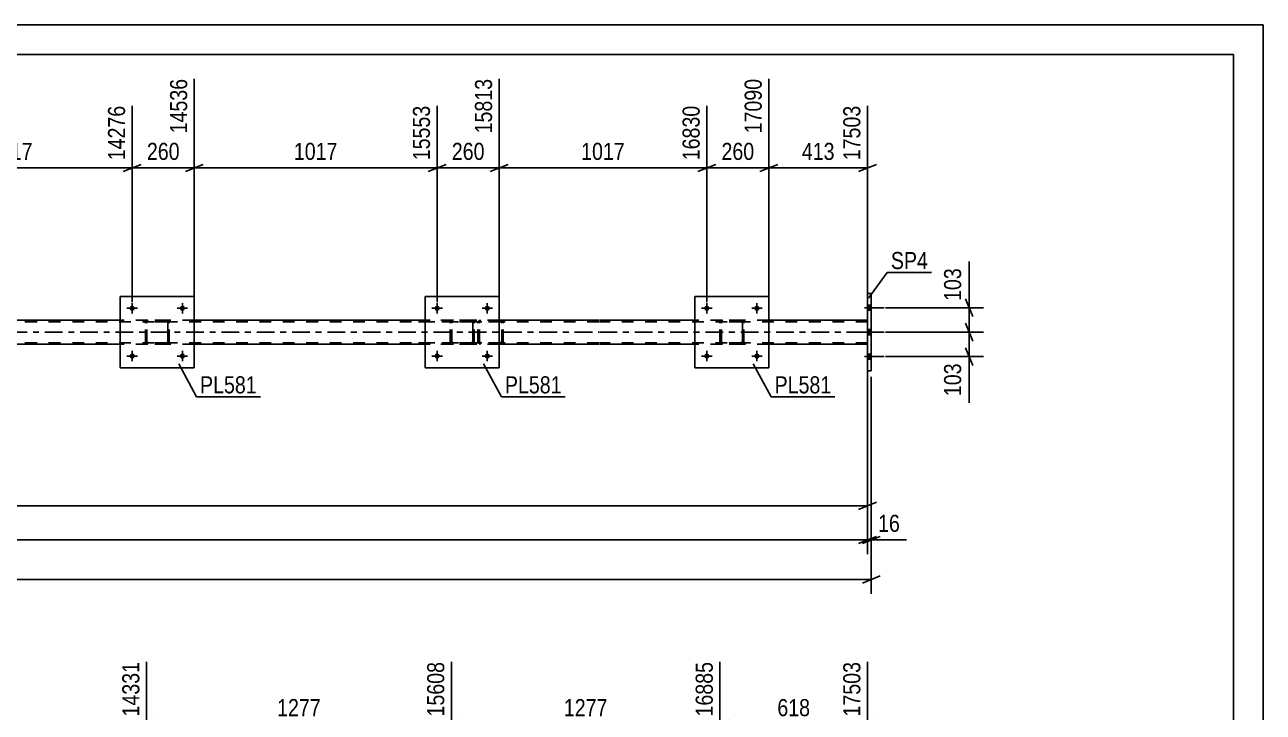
# Model space of a CAD drawing. Header units: millimetres. Extents: x 0 to 841, y 0 to 594.
# Drawn here: x 633.5 to 841, y 478.9 to 594 of the extents above; entities that cross this region are included whole.
import ezdxf

# ---------------------------------------------------------------- set-up
doc = ezdxf.new("R2010")
doc.units = ezdxf.units.MM
doc.linetypes.add('DXK_LINE_DOT2', pattern=[3.9198, 1.9599, -1.9599])
doc.linetypes.add('DXK_LINE_DOT3', pattern=[5.9187, 2.979, -0.9799, 0.9799, -0.9799])
doc.styles.add('Arial Narrow', font='ARIALN.TTF', dxfattribs={"height": 0.2})

# ---------------------------------------------------------------- blocks, each defined once
blk = doc.blocks.new('Unknown-247305034-1135 - 41552')
at = {"color": 5, "linetype": 'Continuous'}
for p, q in [((841, 594), (0, 594)), ((841, 0), (841, 594)), ((836, 589), (5, 589)), ((836, 5), (836, 589))]:
    blk.add_line(p, q, dxfattribs=at)
blk = doc.blocks.new('Bolt-247305034-1870 - 1675')
at = {"linetype": 'Continuous'}
for points in [[(775.34, 546.17), (775.34, 547.05), (774.7, 547.05), (774.7, 546.17)], [(775.34, 546.17), (775.34, 547.05), (774.7, 547.05), (774.7, 546.17)], [(775.34, 546.17), (775.34, 547.05), (774.7, 547.05), (774.7, 546.17)], [(775.34, 542.07), (775.34, 542.95), (774.7, 542.95), (774.7, 542.07)], [(775.34, 542.07), (775.34, 542.95), (774.7, 542.95), (774.7, 542.07)], [(775.34, 537.97), (775.34, 538.85), (774.7, 538.85), (774.7, 537.97)], [(775.34, 537.97), (775.34, 538.85), (774.7, 538.85), (774.7, 537.97)], [(775.34, 537.97), (775.34, 538.85), (774.7, 538.85), (774.7, 537.97)]]:
    blk.add_hatch(color=1, dxfattribs=at).paths.add_polyline_path(points)
at = {"color": 1, "linetype": 'Continuous'}
for p, q in [((774.18, 546.61), (777.5, 546.61)), ((774.18, 546.61), (777.5, 546.61)), ((774.18, 546.61), (777.5, 546.61)), ((774.7, 547.05), (775.34, 547.05)), ((774.7, 547.05), (775.34, 547.05)), ((774.7, 547.05), (775.34, 547.05)), ((774.7, 546.17), (775.34, 546.17)), ((774.7, 546.17), (775.34, 546.17)), ((774.7, 546.17), (775.34, 546.17)), ((774.18, 542.51), (777.5, 542.51)), ((774.18, 542.51), (777.5, 542.51)), ((774.7, 542.95), (775.34, 542.95)), ((774.7, 542.95), (775.34, 542.95)), ((774.7, 542.07), (775.34, 542.07)), ((774.7, 542.07), (775.34, 542.07)), ((774.18, 538.41), (777.5, 538.41)), ((774.18, 538.41), (777.5, 538.41)), ((774.18, 538.41), (777.5, 538.41)), ((774.7, 538.85), (775.34, 538.85)), ((774.7, 538.85), (775.34, 538.85)), ((774.7, 538.85), (775.34, 538.85)), ((774.7, 537.97), (775.34, 537.97)), ((774.7, 537.97), (775.34, 537.97)), ((774.7, 537.97), (775.34, 537.97))]:
    blk.add_line(p, q, dxfattribs=at)
blk = doc.blocks.new('Part-247305034-1684 - 1675')
at = {"color": 7, "linetype": 'DXK_LINE_DOT2'}
for p, q in [((627.02, 544.22), (627, 544.03)), ((627, 540.99), (627, 544.03)), ((627.08, 544.37), (627.02, 544.22)), ((627.17, 544.48), (627.08, 544.37)), ((627.13, 544.03), (627.14, 544.13)), ((627.13, 540.99), (627.13, 544.03)), ((627.14, 544.13), (627.17, 544.2)), ((627.27, 544.51), (627.17, 544.48)), ((627.17, 544.2), (627.22, 544.26)), ((627.22, 544.26), (627.27, 544.27)), ((639.43, 544.51), (627.27, 544.51)), ((639.43, 544.27), (627.27, 544.27)), ((628.55, 544.27), (628.55, 544.51)), ((629.55, 544.48), (629.36, 544.51)), ((629.36, 544.27), (629.46, 544.26)), ((629.46, 544.26), (629.54, 544.2)), ((629.54, 544.2), (629.59, 544.13)), ((629.59, 544.13), (629.61, 544.03)), ((629.61, 540.99), (629.61, 544.03)), ((629.83, 544.2), (629.82, 544.22)), ((629.86, 544.03), (629.83, 544.2)), ((629.86, 540.99), (629.86, 544.03)), ((627, 540.99), (627.02, 540.81)), ((627.02, 540.81), (627.08, 540.65)), ((627.08, 540.65), (627.17, 540.55)), ((627.14, 540.9), (627.13, 540.99)), ((627.17, 540.82), (627.14, 540.9)), ((627.22, 540.77), (627.17, 540.82)), ((627.17, 540.55), (627.27, 540.51)), ((627.27, 540.75), (627.22, 540.77)), ((639.43, 540.75), (627.27, 540.75)), ((639.43, 540.51), (627.27, 540.51)), ((628.55, 540.51), (628.55, 540.75)), ((629.46, 540.77), (629.36, 540.75)), ((629.36, 540.51), (629.55, 540.55)), ((629.54, 540.82), (629.46, 540.77)), ((629.59, 540.9), (629.54, 540.82)), ((629.61, 540.99), (629.59, 540.9)), ((629.82, 540.81), (629.86, 540.99))]:
    blk.add_line(p, q, dxfattribs=at)
for centre, start, end in [((629.37, 544.02), 23.8494, 68.8059), ((629.37, 541.01), 291.1941, 336.1506)]:
    blk.add_arc(centre, 0.492, start, end, dxfattribs=at)
blk = doc.blocks.new('Part-247305034-1711 - 1675')
at = {"color": 7, "linetype": 'DXK_LINE_DOT2'}
for p, q in [((713.17, 544.51), (698.18, 544.51)), ((713.17, 544.27), (698.18, 544.27)), ((709.46, 544.22), (709.42, 544.03)), ((709.42, 540.99), (709.42, 544.03)), ((709.68, 544.03), (709.7, 544.13)), ((709.68, 540.99), (709.68, 544.03)), ((709.7, 544.13), (709.75, 544.2)), ((709.93, 544.51), (709.74, 544.48)), ((709.75, 544.2), (709.84, 544.26)), ((709.84, 544.26), (709.93, 544.27)), ((713.36, 544.48), (713.17, 544.51)), ((713.17, 544.27), (713.27, 544.26)), ((713.27, 544.26), (713.35, 544.2)), ((713.35, 544.2), (713.4, 544.13)), ((713.4, 544.13), (713.42, 544.03)), ((713.42, 540.99), (713.42, 544.03)), ((713.64, 544.2), (713.64, 544.22)), ((713.68, 544.03), (713.64, 544.2)), ((713.68, 540.99), (713.68, 544.03)), ((713.17, 540.75), (698.18, 540.75)), ((713.17, 540.51), (698.18, 540.51)), ((709.42, 540.99), (709.46, 540.81)), ((709.7, 540.9), (709.68, 540.99)), ((709.75, 540.82), (709.7, 540.9)), ((709.74, 540.55), (709.93, 540.51)), ((709.84, 540.77), (709.75, 540.82)), ((709.93, 540.75), (709.84, 540.77)), ((713.27, 540.77), (713.17, 540.75)), ((713.17, 540.51), (713.36, 540.55)), ((713.35, 540.82), (713.27, 540.77)), ((713.4, 540.9), (713.35, 540.82)), ((713.42, 540.99), (713.4, 540.9)), ((713.64, 540.81), (713.68, 540.99))]:
    blk.add_line(p, q, dxfattribs=at)
for centre, start, end in [((709.91, 544.01), 110.7583, 155.68), ((713.19, 544.01), 24.32, 69.2417), ((709.91, 541.01), 204.32, 249.2417), ((713.19, 541.01), 290.7583, 335.68)]:
    blk.add_arc(centre, 0.496, start, end, dxfattribs=at)
blk = doc.blocks.new('Part-247305034-20041 - 1675')
at = {"color": 7, "linetype": 'DXK_LINE_DOT2'}
for p, q in [((749.98, 544.03), (750.02, 544.22)), ((750.02, 544.22), (749.98, 544.03)), ((749.98, 540.99), (749.98, 544.03)), ((749.98, 540.99), (749.98, 544.03)), ((750.22, 544.03), (750.24, 544.13)), ((750.22, 540.99), (750.22, 544.03)), ((750.22, 540.99), (750.22, 544.03)), ((750.24, 544.13), (750.29, 544.2)), ((750.28, 544.48), (750.46, 544.51)), ((750.46, 544.51), (750.28, 544.48)), ((750.29, 544.2), (750.37, 544.26)), ((750.37, 544.26), (750.46, 544.27)), ((753.5, 544.51), (750.46, 544.51)), ((753.5, 544.27), (750.46, 544.27)), ((753.5, 544.51), (753.68, 544.48)), ((753.68, 544.48), (753.5, 544.51)), ((753.5, 544.27), (753.59, 544.26)), ((753.59, 544.26), (753.67, 544.2)), ((753.67, 544.2), (753.72, 544.13)), ((753.72, 544.13), (753.74, 544.03)), ((753.74, 540.99), (753.74, 544.03)), ((753.74, 544.03), (753.74, 540.99)), ((753.94, 544.22), (753.98, 544.03)), ((753.98, 544.03), (753.94, 544.22)), ((753.98, 540.99), (753.98, 544.03)), ((753.98, 540.99), (753.98, 544.03)), ((750.02, 540.81), (749.98, 540.99)), ((749.98, 540.99), (750.02, 540.81)), ((750.24, 540.9), (750.22, 540.99)), ((750.29, 540.82), (750.24, 540.9)), ((750.46, 540.51), (750.28, 540.55)), ((750.28, 540.55), (750.46, 540.51)), ((750.37, 540.77), (750.29, 540.82)), ((750.46, 540.75), (750.37, 540.77)), ((753.5, 540.75), (750.46, 540.75)), ((753.5, 540.51), (750.46, 540.51)), ((753.59, 540.77), (753.5, 540.75)), ((753.68, 540.55), (753.5, 540.51)), ((753.5, 540.51), (753.68, 540.55)), ((753.67, 540.82), (753.59, 540.77)), ((753.72, 540.9), (753.67, 540.82)), ((753.74, 540.99), (753.72, 540.9)), ((753.98, 540.99), (753.94, 540.81)), ((753.94, 540.81), (753.98, 540.99))]:
    blk.add_line(p, q, dxfattribs=at)
at = {"color": 7, "linetype": 'DXK_LINE_DOT3'}
blk.add_line((751.98, 542.51), (751.98, 542.51), dxfattribs=at)
at = {"color": 7, "linetype": 'DXK_LINE_DOT2'}
for centre, start, end in [((750.46, 544.03), 112.5, 157.5), ((750.46, 544.03), 112.5, 157.5), ((753.5, 544.03), 22.5, 67.5), ((753.5, 544.03), 22.5, 67.5), ((750.46, 540.99), 202.5, 247.5), ((750.46, 540.99), 202.5, 247.5), ((753.5, 540.99), 292.5, 337.5), ((753.5, 540.99), 292.5, 337.5)]:
    blk.add_arc(centre, 0.48, start, end, dxfattribs=at)
blk = doc.blocks.new('Part-247305034-1765 - 1675')
at = {"color": 2, "linetype": 'Continuous'}
for p, q in [((775.34, 549.01), (774.7, 549.01)), ((774.7, 549.01), (774.7, 536.01)), ((775.34, 549.01), (775.34, 536.01)), ((775.34, 536.01), (774.7, 536.01))]:
    blk.add_line(p, q, dxfattribs=at)
blk = doc.blocks.new('Part-247305034-1829 - 1675')
at = {"color": 7, "linetype": 'DXK_LINE_DOT2'}
for p, q in [((729.68, 544.27), (80.5, 544.27)), ((661.92, 544.51), (649.52, 544.51)), ((713, 544.51), (700.6, 544.51)), ((774.7, 544.27), (729.78, 544.27)), ((758.18, 544.51), (745.78, 544.51)), ((774.7, 540.51), (774.7, 544.51)), ((729.68, 540.75), (80.5, 540.75)), ((661.92, 540.51), (649.52, 540.51)), ((713, 540.51), (700.6, 540.51)), ((774.7, 540.75), (729.78, 540.75)), ((758.18, 540.51), (745.78, 540.51))]:
    blk.add_line(p, q, dxfattribs=at)
at = {"color": 2, "linetype": 'Continuous'}
for p, q in [((649.52, 544.51), (610.84, 544.51)), ((700.6, 544.51), (661.92, 544.51)), ((729.68, 544.51), (713, 544.51)), ((745.78, 544.51), (729.78, 544.51)), ((774.7, 544.51), (758.18, 544.51)), ((649.52, 540.51), (610.84, 540.51)), ((700.6, 540.51), (661.92, 540.51)), ((729.68, 540.51), (713, 540.51)), ((745.78, 540.51), (729.78, 540.51)), ((774.7, 540.51), (758.18, 540.51))]:
    blk.add_line(p, q, dxfattribs=at)
at = {"color": 7, "linetype": 'DXK_LINE_DOT3'}
for p, q in [((80.5, 542.51), (729.68, 542.51)), ((729.78, 542.51), (774.7, 542.51))]:
    blk.add_line(p, q, dxfattribs=at)
blk = doc.blocks.new('Part-247305034-20033 - 1675')
at = {"color": 7, "linetype": 'DXK_LINE_DOT2'}
for p, q in [((653.72, 544.03), (653.75, 544.22)), ((653.75, 544.22), (653.72, 544.03)), ((653.72, 540.99), (653.72, 544.03)), ((653.72, 540.99), (653.72, 544.03)), ((653.96, 544.03), (653.98, 544.13)), ((653.96, 540.99), (653.96, 544.03)), ((653.96, 540.99), (653.96, 544.03)), ((653.98, 544.13), (654.03, 544.2)), ((654.01, 544.48), (654.2, 544.51)), ((654.2, 544.51), (654.01, 544.48)), ((654.03, 544.2), (654.11, 544.26)), ((654.11, 544.26), (654.2, 544.27)), ((657.24, 544.51), (654.2, 544.51)), ((657.24, 544.27), (654.2, 544.27)), ((657.24, 544.51), (657.42, 544.48)), ((657.42, 544.48), (657.24, 544.51)), ((657.24, 544.27), (657.33, 544.26)), ((657.33, 544.26), (657.41, 544.2)), ((657.41, 544.2), (657.46, 544.13)), ((657.46, 544.13), (657.48, 544.03)), ((657.48, 540.99), (657.48, 544.03)), ((657.48, 544.03), (657.48, 540.99)), ((657.68, 544.22), (657.72, 544.03)), ((657.72, 544.03), (657.68, 544.22)), ((657.72, 540.99), (657.72, 544.03)), ((657.72, 540.99), (657.72, 544.03)), ((653.75, 540.81), (653.72, 540.99)), ((653.72, 540.99), (653.75, 540.81)), ((653.98, 540.9), (653.96, 540.99)), ((654.03, 540.82), (653.98, 540.9)), ((654.2, 540.51), (654.01, 540.55)), ((654.01, 540.55), (654.2, 540.51)), ((654.11, 540.77), (654.03, 540.82)), ((654.2, 540.75), (654.11, 540.77)), ((657.24, 540.75), (654.2, 540.75)), ((657.24, 540.51), (654.2, 540.51)), ((657.33, 540.77), (657.24, 540.75)), ((657.42, 540.55), (657.24, 540.51)), ((657.24, 540.51), (657.42, 540.55)), ((657.41, 540.82), (657.33, 540.77)), ((657.46, 540.9), (657.41, 540.82)), ((657.48, 540.99), (657.46, 540.9)), ((657.72, 540.99), (657.68, 540.81)), ((657.68, 540.81), (657.72, 540.99))]:
    blk.add_line(p, q, dxfattribs=at)
at = {"color": 7, "linetype": 'DXK_LINE_DOT3'}
blk.add_line((655.72, 542.51), (655.72, 542.51), dxfattribs=at)
at = {"color": 7, "linetype": 'DXK_LINE_DOT2'}
for centre, start, end in [((654.2, 544.03), 112.5, 157.5), ((654.2, 544.03), 112.5, 157.5), ((657.24, 544.03), 22.5, 67.5), ((657.24, 544.03), 22.5, 67.5), ((654.2, 540.99), 202.5, 247.5), ((654.2, 540.99), 202.5, 247.5), ((657.24, 540.99), 292.5, 337.5), ((657.24, 540.99), 292.5, 337.5)]:
    blk.add_arc(centre, 0.48, start, end, dxfattribs=at)
blk = doc.blocks.new('Part-247305034-20034 - 1675')
at = {"color": 2, "linetype": 'Continuous'}
for p, q in [((649.52, 548.51), (649.52, 536.51)), ((649.52, 548.51), (661.92, 548.51)), ((661.92, 548.51), (661.92, 536.51)), ((649.52, 536.51), (661.92, 536.51))]:
    blk.add_line(p, q, dxfattribs=at)
blk = doc.blocks.new('Part-247305034-20035 - 1675')
at = {"color": 7, "linetype": 'DXK_LINE_DOT2'}
for p, q in [((704.8, 544.03), (704.84, 544.22)), ((704.84, 544.22), (704.8, 544.03)), ((704.8, 540.99), (704.8, 544.03)), ((704.8, 540.99), (704.8, 544.03)), ((705.04, 544.03), (705.06, 544.13)), ((705.04, 540.99), (705.04, 544.03)), ((705.04, 540.99), (705.04, 544.03)), ((705.06, 544.13), (705.11, 544.2)), ((705.1, 544.48), (705.28, 544.51)), ((705.28, 544.51), (705.1, 544.48)), ((705.11, 544.2), (705.19, 544.26)), ((705.19, 544.26), (705.28, 544.27)), ((708.32, 544.51), (705.28, 544.51)), ((708.32, 544.27), (705.28, 544.27)), ((708.32, 544.51), (708.5, 544.48)), ((708.5, 544.48), (708.32, 544.51)), ((708.32, 544.27), (708.41, 544.26)), ((708.41, 544.26), (708.49, 544.2)), ((708.49, 544.2), (708.54, 544.13)), ((708.54, 544.13), (708.56, 544.03)), ((708.56, 540.99), (708.56, 544.03)), ((708.56, 544.03), (708.56, 540.99)), ((708.76, 544.22), (708.8, 544.03)), ((708.8, 544.03), (708.76, 544.22)), ((708.8, 540.99), (708.8, 544.03)), ((708.8, 540.99), (708.8, 544.03)), ((704.84, 540.81), (704.8, 540.99)), ((704.8, 540.99), (704.84, 540.81)), ((705.06, 540.9), (705.04, 540.99)), ((705.11, 540.82), (705.06, 540.9)), ((705.28, 540.51), (705.1, 540.55)), ((705.1, 540.55), (705.28, 540.51)), ((705.19, 540.77), (705.11, 540.82)), ((705.28, 540.75), (705.19, 540.77)), ((708.32, 540.75), (705.28, 540.75)), ((708.32, 540.51), (705.28, 540.51)), ((708.41, 540.77), (708.32, 540.75)), ((708.5, 540.55), (708.32, 540.51)), ((708.32, 540.51), (708.5, 540.55)), ((708.49, 540.82), (708.41, 540.77)), ((708.54, 540.9), (708.49, 540.82)), ((708.56, 540.99), (708.54, 540.9)), ((708.8, 540.99), (708.76, 540.81)), ((708.76, 540.81), (708.8, 540.99))]:
    blk.add_line(p, q, dxfattribs=at)
at = {"color": 7, "linetype": 'DXK_LINE_DOT3'}
blk.add_line((706.8, 542.51), (706.8, 542.51), dxfattribs=at)
at = {"color": 7, "linetype": 'DXK_LINE_DOT2'}
for centre, start, end in [((705.28, 544.03), 112.5, 157.5), ((705.28, 544.03), 112.5, 157.5), ((708.32, 544.03), 22.5, 67.5), ((708.32, 544.03), 22.5, 67.5), ((705.28, 540.99), 202.5, 247.5), ((705.28, 540.99), 202.5, 247.5), ((708.32, 540.99), 292.5, 337.5), ((708.32, 540.99), 292.5, 337.5)]:
    blk.add_arc(centre, 0.48, start, end, dxfattribs=at)
blk = doc.blocks.new('Part-247305034-20036 - 1675')
at = {"color": 2, "linetype": 'Continuous'}
for p, q in [((700.6, 548.51), (700.6, 536.51)), ((700.6, 548.51), (713, 548.51)), ((713, 548.51), (713, 536.51)), ((700.6, 536.51), (713, 536.51))]:
    blk.add_line(p, q, dxfattribs=at)
blk = doc.blocks.new('Part-247305034-20042 - 1675')
at = {"color": 2, "linetype": 'Continuous'}
for p, q in [((745.78, 548.51), (745.78, 536.51)), ((745.78, 548.51), (758.18, 548.51)), ((758.18, 548.51), (758.18, 536.51)), ((745.78, 536.51), (758.18, 536.51))]:
    blk.add_line(p, q, dxfattribs=at)
blk = doc.blocks.new('Bolt-247305034-20061 - 1675')
at = {"linetype": 'Continuous'}
for points in [[(651.96, 538.51, -1), (651.08, 538.51, -1)], [(660.36, 538.51, -1), (659.48, 538.51, -1)]]:
    blk.add_hatch(color=1, dxfattribs=at).paths.add_polyline_path(points)
at = {"color": 1, "linetype": 'Continuous'}
for p, q in [((650.64, 538.51), (652.4, 538.51)), ((651.52, 539.39), (651.52, 537.63)), ((659.04, 538.51), (660.8, 538.51)), ((659.92, 539.39), (659.92, 537.63))]:
    blk.add_line(p, q, dxfattribs=at)
blk = doc.blocks.new('Bolt-247305034-20062 - 1675')
at = {"linetype": 'Continuous'}
for points in [[(651.96, 546.51, -1), (651.08, 546.51, -1)], [(660.36, 546.51, -1), (659.48, 546.51, -1)]]:
    blk.add_hatch(color=1, dxfattribs=at).paths.add_polyline_path(points)
at = {"color": 1, "linetype": 'Continuous'}
for p, q in [((650.64, 546.51), (652.4, 546.51)), ((651.52, 547.39), (651.52, 545.63)), ((659.04, 546.51), (660.8, 546.51)), ((659.92, 547.39), (659.92, 545.63))]:
    blk.add_line(p, q, dxfattribs=at)
blk = doc.blocks.new('Bolt-247305034-20063 - 1675')
at = {"linetype": 'Continuous'}
for points in [[(703.04, 538.51, -1), (702.16, 538.51, -1)], [(711.44, 538.51, -1), (710.56, 538.51, -1)]]:
    blk.add_hatch(color=1, dxfattribs=at).paths.add_polyline_path(points)
at = {"color": 1, "linetype": 'Continuous'}
for p, q in [((701.72, 538.51), (703.48, 538.51)), ((702.6, 539.39), (702.6, 537.63)), ((710.12, 538.51), (711.88, 538.51)), ((711, 539.39), (711, 537.63))]:
    blk.add_line(p, q, dxfattribs=at)
blk = doc.blocks.new('Bolt-247305034-20064 - 1675')
at = {"linetype": 'Continuous'}
for points in [[(703.04, 546.51, -1), (702.16, 546.51, -1)], [(711.44, 546.51, -1), (710.56, 546.51, -1)]]:
    blk.add_hatch(color=1, dxfattribs=at).paths.add_polyline_path(points)
at = {"color": 1, "linetype": 'Continuous'}
for p, q in [((701.72, 546.51), (703.48, 546.51)), ((702.6, 547.39), (702.6, 545.63)), ((710.12, 546.51), (711.88, 546.51)), ((711, 547.39), (711, 545.63))]:
    blk.add_line(p, q, dxfattribs=at)
blk = doc.blocks.new('Bolt-247305034-20067 - 1675')
at = {"linetype": 'Continuous'}
for points in [[(748.22, 538.51, -1), (747.34, 538.51, -1)], [(756.62, 538.51, -1), (755.74, 538.51, -1)]]:
    blk.add_hatch(color=1, dxfattribs=at).paths.add_polyline_path(points)
at = {"color": 1, "linetype": 'Continuous'}
for p, q in [((746.9, 538.51), (748.66, 538.51)), ((747.78, 539.39), (747.78, 537.63)), ((755.3, 538.51), (757.06, 538.51)), ((756.18, 539.39), (756.18, 537.63))]:
    blk.add_line(p, q, dxfattribs=at)
blk = doc.blocks.new('Bolt-247305034-20068 - 1675')
at = {"linetype": 'Continuous'}
for points in [[(748.22, 546.51, -1), (747.34, 546.51, -1)], [(756.62, 546.51, -1), (755.74, 546.51, -1)]]:
    blk.add_hatch(color=1, dxfattribs=at).paths.add_polyline_path(points)
at = {"color": 1, "linetype": 'Continuous'}
for p, q in [((746.9, 546.51), (748.66, 546.51)), ((747.78, 547.39), (747.78, 545.63)), ((755.3, 546.51), (757.06, 546.51)), ((756.18, 547.39), (756.18, 545.63))]:
    blk.add_line(p, q, dxfattribs=at)
blk = doc.blocks.new('StraightDimension-247305034-2278 - 1675')
at = {"color": 7, "linetype": 'Continuous'}
for p, q in [((774.7, 535.01), (774.7, 505.31)), ((775.34, 535.01), (775.34, 505.31)), ((773.2, 507.11), (776.2, 508.31)), ((776.84, 508.31), (773.84, 507.11)), ((774.7, 507.71), (775.34, 507.71))]:
    blk.add_line(p, q, dxfattribs=at)
at = {"color": 0}
blk.add_wipeout([(780.73, 508.46), (780.73, 512.66), (775.87, 512.66), (775.87, 508.46)], dxfattribs=at)
at = {"color": 7, "linetype": 'Continuous'}
blk.add_line((775.34, 507.71), (781.25, 507.71), dxfattribs=at)
blk.add_line((775.34, 507.71), (781.25, 507.71), dxfattribs=at)
at = {"color": 3, "style": 'Arial Narrow'}
blk.add_text('16', height=2.863, dxfattribs=at).set_placement((776.47, 509.06))
blk = doc.blocks.new('StraightDimension-247305034-33640 - 1675')
at = {"color": 7, "linetype": 'Continuous'}
for p, q in [((758.18, 545.51), (758.18, 584.95)), ((774.7, 545.51), (774.7, 580.45)), ((759.68, 570.61), (756.68, 569.41)), ((773.2, 569.41), (776.2, 570.61)), ((758.18, 570.01), (774.7, 570.01))]:
    blk.add_line(p, q, dxfattribs=at)
at = {"color": 0}
blk.add_wipeout([(769.78, 570.76), (769.78, 574.96), (763.1, 574.96), (763.1, 570.76)], dxfattribs=at)
at = {"color": 0, "linetype": 'Continuous'}
blk.add_wipeout([(774.1, 581.05), (769.9, 581.05), (769.9, 570.71), (774.1, 570.71)], dxfattribs=at)
at = {"color": 3, "linetype": 'Continuous', "style": 'Arial Narrow'}
blk.add_text('17503', height=2.863, rotation=90.0002, dxfattribs=at).set_placement((773.5, 571.31))
at = {"color": 3, "style": 'Arial Narrow'}
blk.add_text('413', height=2.863, dxfattribs=at).set_placement((763.7, 571.36))
blk = doc.blocks.new('StraightDimension-247305034-2135 - 1675')
at = {"color": 7, "linetype": 'Continuous'}
for p, q in [((775.34, 535.01), (775.34, 498.67)), ((79.86, 501.07), (775.34, 501.07)), ((773.84, 500.47), (776.84, 501.67))]:
    blk.add_line(p, q, dxfattribs=at)
blk = doc.blocks.new('StraightDimension-247305034-2268 - 1675')
at = {"color": 7, "linetype": 'Continuous'}
for p, q in [((774.7, 535.01), (774.7, 505.31)), ((80.5, 507.71), (774.7, 507.71)), ((773.2, 507.11), (776.2, 508.31))]:
    blk.add_line(p, q, dxfattribs=at)
blk = doc.blocks.new('StraightDimension-247305034-33641 - 1675')
at = {"color": 7, "linetype": 'Continuous'}
for p, q in [((758.18, 545.51), (758.18, 584.95)), ((747.78, 547.51), (747.78, 580.45)), ((746.28, 569.41), (749.28, 570.61)), ((759.68, 570.61), (756.68, 569.41)), ((747.78, 570.01), (758.18, 570.01))]:
    blk.add_line(p, q, dxfattribs=at)
at = {"color": 0}
blk.add_wipeout([(756.32, 570.76), (756.32, 574.96), (749.64, 574.96), (749.64, 570.76)], dxfattribs=at)
at = {"color": 0, "linetype": 'Continuous'}
blk.add_wipeout([(757.58, 585.55), (753.38, 585.55), (753.38, 575.21), (757.58, 575.21)], dxfattribs=at)
at = {"color": 3, "linetype": 'Continuous', "style": 'Arial Narrow'}
blk.add_text('17090', height=2.863, rotation=90.0002, dxfattribs=at).set_placement((756.98, 575.81))
at = {"color": 3, "style": 'Arial Narrow'}
blk.add_text('260', height=2.863, dxfattribs=at).set_placement((750.24, 571.36))
blk = doc.blocks.new('StraightDimension-247305034-33642 - 1675')
at = {"color": 7, "linetype": 'Continuous'}
for p, q in [((713, 545.51), (713, 584.95)), ((747.78, 547.51), (747.78, 580.45)), ((714.5, 570.61), (711.5, 569.41)), ((746.28, 569.41), (749.28, 570.61)), ((713, 570.01), (747.78, 570.01))]:
    blk.add_line(p, q, dxfattribs=at)
at = {"color": 0, "linetype": 'Continuous'}
blk.add_wipeout([(747.18, 581.05), (742.98, 581.05), (742.98, 570.71), (747.18, 570.71)], dxfattribs=at)
at = {"color": 0}
blk.add_wipeout([(734.65, 570.76), (734.65, 574.96), (726.13, 574.96), (726.13, 570.76)], dxfattribs=at)
at = {"color": 3, "linetype": 'Continuous', "style": 'Arial Narrow'}
blk.add_text('16830', height=2.863, rotation=90.0002, dxfattribs=at).set_placement((746.58, 571.31))
at = {"color": 3, "style": 'Arial Narrow'}
blk.add_text('1017', height=2.863, dxfattribs=at).set_placement((726.73, 571.36))
blk = doc.blocks.new('StraightDimension-247305034-33643 - 1675')
at = {"color": 7, "linetype": 'Continuous'}
for p, q in [((713, 545.51), (713, 584.95)), ((702.6, 547.51), (702.6, 580.45)), ((701.1, 569.41), (704.1, 570.61)), ((714.5, 570.61), (711.5, 569.41)), ((702.6, 570.01), (713, 570.01))]:
    blk.add_line(p, q, dxfattribs=at)
at = {"color": 0}
blk.add_wipeout([(711.14, 570.76), (711.14, 574.96), (704.46, 574.96), (704.46, 570.76)], dxfattribs=at)
at = {"color": 0, "linetype": 'Continuous'}
blk.add_wipeout([(712.4, 585.55), (708.2, 585.55), (708.2, 575.21), (712.4, 575.21)], dxfattribs=at)
at = {"color": 3, "linetype": 'Continuous', "style": 'Arial Narrow'}
blk.add_text('15813', height=2.863, rotation=90.0002, dxfattribs=at).set_placement((711.8, 575.81))
at = {"color": 3, "style": 'Arial Narrow'}
blk.add_text('260', height=2.863, dxfattribs=at).set_placement((705.06, 571.36))
blk = doc.blocks.new('StraightDimension-247305034-33644 - 1675')
at = {"color": 7, "linetype": 'Continuous'}
for p, q in [((661.92, 545.51), (661.92, 584.95)), ((702.6, 547.51), (702.6, 580.45)), ((663.42, 570.61), (660.42, 569.41)), ((701.1, 569.41), (704.1, 570.61)), ((661.92, 570.01), (702.6, 570.01))]:
    blk.add_line(p, q, dxfattribs=at)
at = {"color": 0, "linetype": 'Continuous'}
blk.add_wipeout([(702, 581.05), (697.8, 581.05), (697.8, 570.71), (702, 570.71)], dxfattribs=at)
at = {"color": 0}
blk.add_wipeout([(686.51, 570.76), (686.51, 574.96), (678, 574.96), (678, 570.76)], dxfattribs=at)
at = {"color": 3, "linetype": 'Continuous', "style": 'Arial Narrow'}
blk.add_text('15553', height=2.863, rotation=90.0002, dxfattribs=at).set_placement((701.4, 571.31))
at = {"color": 3, "style": 'Arial Narrow'}
blk.add_text('1017', height=2.863, dxfattribs=at).set_placement((678.6, 571.36))
blk = doc.blocks.new('StraightDimension-247305034-34577 - 1675')
at = {"color": 7, "linetype": 'Continuous'}
for p, q in [((774.7, 539.51), (774.7, 511.03)), ((197.55, 513.43), (774.7, 513.43)), ((773.2, 512.83), (776.2, 514.03))]:
    blk.add_line(p, q, dxfattribs=at)
blk = doc.blocks.new('StraightDimension-247305034-33645 - 1675')
at = {"color": 7, "linetype": 'Continuous'}
for p, q in [((661.92, 545.51), (661.92, 584.95)), ((651.52, 547.51), (651.52, 580.45)), ((650.02, 569.41), (653.02, 570.61)), ((663.42, 570.61), (660.42, 569.41)), ((651.52, 570.01), (661.92, 570.01))]:
    blk.add_line(p, q, dxfattribs=at)
at = {"color": 0}
blk.add_wipeout([(660.06, 570.76), (660.06, 574.96), (653.38, 574.96), (653.38, 570.76)], dxfattribs=at)
at = {"color": 0, "linetype": 'Continuous'}
blk.add_wipeout([(661.32, 585.55), (657.12, 585.55), (657.12, 575.21), (661.32, 575.21)], dxfattribs=at)
at = {"color": 3, "linetype": 'Continuous', "style": 'Arial Narrow'}
blk.add_text('14536', height=2.863, rotation=90.0002, dxfattribs=at).set_placement((660.72, 575.81))
at = {"color": 3, "style": 'Arial Narrow'}
blk.add_text('260', height=2.863, dxfattribs=at).set_placement((653.98, 571.36))
blk = doc.blocks.new('StraightDimension-247305034-33646 - 1675')
at = {"color": 7, "linetype": 'Continuous'}
for p, q in [((610.84, 545.51), (610.84, 584.95)), ((651.52, 547.51), (651.52, 580.45)), ((612.34, 570.61), (609.34, 569.41)), ((650.02, 569.41), (653.02, 570.61)), ((610.84, 570.01), (651.52, 570.01))]:
    blk.add_line(p, q, dxfattribs=at)
at = {"color": 0, "linetype": 'Continuous'}
blk.add_wipeout([(650.92, 581.05), (646.72, 581.05), (646.72, 570.71), (650.92, 570.71)], dxfattribs=at)
at = {"color": 0}
blk.add_wipeout([(635.43, 570.76), (635.43, 574.96), (626.92, 574.96), (626.92, 570.76)], dxfattribs=at)
at = {"color": 3, "linetype": 'Continuous', "style": 'Arial Narrow'}
blk.add_text('14276', height=2.863, rotation=90.0002, dxfattribs=at).set_placement((650.32, 571.31))
at = {"color": 3, "style": 'Arial Narrow'}
blk.add_text('1017', height=2.863, dxfattribs=at).set_placement((627.52, 571.36))
blk = doc.blocks.new('StraightDimension-247305034-34702 - 1675')
at = {"color": 7, "linetype": 'Continuous'}
for p, q in [((791.14, 548.11), (792.34, 545.11)), ((777.74, 546.61), (794.14, 546.61)), ((791.74, 542.51), (791.74, 546.61)), ((792.34, 541.01), (791.14, 544.01)), ((777.74, 542.51), (794.14, 542.51))]:
    blk.add_line(p, q, dxfattribs=at)
at = {"color": 0}
blk.add_wipeout([(790.99, 553.82), (786.79, 553.82), (786.79, 547.14), (790.99, 547.14)], dxfattribs=at)
at = {"color": 7, "linetype": 'Continuous'}
blk.add_line((791.74, 546.61), (791.74, 554.35), dxfattribs=at)
blk.add_line((791.74, 546.61), (791.74, 554.35), dxfattribs=at)
at = {"color": 3, "style": 'Arial Narrow'}
blk.add_text('103', height=2.863, rotation=90.0002, dxfattribs=at).set_placement((790.39, 547.74))
blk = doc.blocks.new('StraightDimension-247305034-34703 - 1675')
at = {"color": 7, "linetype": 'Continuous'}
for p, q in [((791.14, 544.01), (792.34, 541.01)), ((777.74, 542.51), (794.14, 542.51)), ((791.74, 538.41), (791.74, 542.51)), ((792.34, 536.91), (791.14, 539.91)), ((777.74, 538.41), (794.14, 538.41))]:
    blk.add_line(p, q, dxfattribs=at)
at = {"color": 0}
blk.add_wipeout([(790.99, 537.89), (786.79, 537.89), (786.79, 531.2), (790.99, 531.2)], dxfattribs=at)
at = {"color": 7, "linetype": 'Continuous'}
blk.add_line((791.74, 538.41), (791.74, 530.68), dxfattribs=at)
blk.add_line((791.74, 538.41), (791.74, 530.68), dxfattribs=at)
at = {"color": 3, "style": 'Arial Narrow'}
blk.add_text('103', height=2.863, rotation=90.0002, dxfattribs=at).set_placement((790.39, 531.8))
blk = doc.blocks.new('StraightDimension-247305034-35754 - 2328')
at = {"color": 7, "linetype": 'Continuous'}
for p, q in [((749.98, 449.71), (749.98, 487.28)), ((774.7, 441.87), (774.7, 487.28)), ((751.48, 477.44), (748.48, 476.24)), ((773.2, 476.24), (776.2, 477.44)), ((749.98, 476.84), (774.7, 476.84))]:
    blk.add_line(p, q, dxfattribs=at)
at = {"color": 0, "linetype": 'Continuous'}
blk.add_wipeout([(774.1, 487.88), (769.9, 487.88), (769.9, 477.54), (774.1, 477.54)], dxfattribs=at)
at = {"color": 0}
blk.add_wipeout([(765.68, 477.59), (765.68, 481.79), (759, 481.79), (759, 477.59)], dxfattribs=at)
at = {"color": 3, "linetype": 'Continuous', "style": 'Arial Narrow'}
blk.add_text('17503', height=2.863, rotation=90.0002, dxfattribs=at).set_placement((773.5, 478.14))
at = {"color": 3, "style": 'Arial Narrow'}
blk.add_text('618', height=2.863, dxfattribs=at).set_placement((759.6, 478.19))
blk = doc.blocks.new('StraightDimension-247305034-35756 - 2328')
at = {"color": 7, "linetype": 'Continuous'}
for p, q in [((653.91, 449.71), (653.91, 487.28)), ((704.99, 449.72), (704.99, 487.28)), ((655.41, 477.44), (652.41, 476.24)), ((703.49, 476.24), (706.49, 477.44)), ((653.91, 476.84), (704.99, 476.84))]:
    blk.add_line(p, q, dxfattribs=at)
at = {"color": 0, "linetype": 'Continuous'}
blk.add_wipeout([(704.39, 487.88), (700.19, 487.88), (700.19, 477.54), (704.39, 477.54)], dxfattribs=at)
at = {"color": 0}
blk.add_wipeout([(683.71, 477.59), (683.71, 481.79), (675.19, 481.79), (675.19, 477.59)], dxfattribs=at)
at = {"color": 3, "linetype": 'Continuous', "style": 'Arial Narrow'}
blk.add_text('15608', height=2.863, rotation=90.0002, dxfattribs=at).set_placement((703.79, 478.14))
at = {"color": 3, "style": 'Arial Narrow'}
blk.add_text('1277', height=2.863, dxfattribs=at).set_placement((675.79, 478.19))
blk = doc.blocks.new('StraightDimension-247305034-35755 - 2328')
at = {"color": 7, "linetype": 'Continuous'}
for p, q in [((704.99, 449.72), (704.99, 487.28)), ((749.98, 449.71), (749.98, 487.28)), ((706.49, 477.44), (703.49, 476.24)), ((748.48, 476.24), (751.48, 477.44)), ((704.99, 476.84), (749.98, 476.84))]:
    blk.add_line(p, q, dxfattribs=at)
at = {"color": 0, "linetype": 'Continuous'}
blk.add_wipeout([(749.38, 487.88), (745.18, 487.88), (745.18, 477.54), (749.38, 477.54)], dxfattribs=at)
at = {"color": 0}
blk.add_wipeout([(731.74, 477.59), (731.74, 481.79), (723.23, 481.79), (723.23, 477.59)], dxfattribs=at)
at = {"color": 3, "linetype": 'Continuous', "style": 'Arial Narrow'}
blk.add_text('16885', height=2.863, rotation=90.0002, dxfattribs=at).set_placement((748.78, 478.14))
at = {"color": 3, "style": 'Arial Narrow'}
blk.add_text('1277', height=2.863, dxfattribs=at).set_placement((723.83, 478.19))
blk = doc.blocks.new('StraightDimension-247305034-35757 - 2328')
at = {"color": 7, "linetype": 'Continuous'}
for p, q in [((602.83, 449.71), (602.83, 487.28)), ((653.91, 449.71), (653.91, 487.28)), ((604.33, 477.44), (601.33, 476.24)), ((652.41, 476.24), (655.41, 477.44)), ((602.83, 476.84), (653.91, 476.84))]:
    blk.add_line(p, q, dxfattribs=at)
at = {"color": 0, "linetype": 'Continuous'}
blk.add_wipeout([(653.31, 487.88), (649.11, 487.88), (649.11, 477.54), (653.31, 477.54)], dxfattribs=at)
at = {"color": 0}
blk.add_wipeout([(632.63, 477.59), (632.63, 481.79), (624.11, 481.79), (624.11, 477.59)], dxfattribs=at)
at = {"color": 3, "linetype": 'Continuous', "style": 'Arial Narrow'}
blk.add_text('14331', height=2.863, rotation=90.0002, dxfattribs=at).set_placement((652.71, 478.14))
at = {"color": 3, "style": 'Arial Narrow'}
blk.add_text('1277', height=2.863, dxfattribs=at).set_placement((624.71, 478.19))
blk = doc.blocks.new('Mark-247305034-1761 - 1675')
at = {"color": 0}
blk.add_wipeout([(784.83, 553.08), (784.83, 556.08), (778.62, 556.08), (778.62, 553.08)], dxfattribs=at)
blk.add_wipeout([(784.83, 553.08), (784.83, 556.08), (778.62, 556.08), (778.62, 553.08)], dxfattribs=at)
at = {"color": 30, "linetype": 'Continuous'}
for p, q in [((774.87, 548.18), (778.02, 552.48)), ((778.02, 552.48), (785.43, 552.48))]:
    blk.add_line(p, q, dxfattribs=at)
at = {"color": 3, "style": 'Arial Narrow'}
blk.add_text('SP4', height=2.863, dxfattribs=at).set_placement((778.62, 553.08))
blk = doc.blocks.new('Mark-247305034-34733 - 1675')
at = {"color": 0}
blk.add_wipeout([(723.46, 532.26), (723.46, 535.26), (713.96, 535.26), (713.96, 532.26)], dxfattribs=at)
blk.add_wipeout([(723.46, 532.26), (723.46, 535.26), (713.96, 535.26), (713.96, 532.26)], dxfattribs=at)
at = {"color": 30, "linetype": 'Continuous'}
for p, q in [((710.38, 537.19), (713.36, 531.66)), ((713.36, 531.66), (724.06, 531.66))]:
    blk.add_line(p, q, dxfattribs=at)
at = {"color": 3, "style": 'Arial Narrow'}
blk.add_text('PL581', height=2.863, dxfattribs=at).set_placement((713.96, 532.26))
blk = doc.blocks.new('Mark-247305034-34730 - 1675')
at = {"color": 0}
blk.add_wipeout([(672.38, 532.26), (672.38, 535.26), (662.88, 535.26), (662.88, 532.26)], dxfattribs=at)
blk.add_wipeout([(672.38, 532.26), (672.38, 535.26), (662.88, 535.26), (662.88, 532.26)], dxfattribs=at)
at = {"color": 30, "linetype": 'Continuous'}
for p, q in [((659.3, 537.19), (662.28, 531.66)), ((662.28, 531.66), (672.98, 531.66))]:
    blk.add_line(p, q, dxfattribs=at)
at = {"color": 3, "style": 'Arial Narrow'}
blk.add_text('PL581', height=2.863, dxfattribs=at).set_placement((662.88, 532.26))
blk = doc.blocks.new('Mark-247305034-34739 - 1675')
at = {"color": 0}
blk.add_wipeout([(768.64, 532.26), (768.64, 535.26), (759.14, 535.26), (759.14, 532.26)], dxfattribs=at)
blk.add_wipeout([(768.64, 532.26), (768.64, 535.26), (759.14, 535.26), (759.14, 532.26)], dxfattribs=at)
at = {"color": 30, "linetype": 'Continuous'}
for p, q in [((755.56, 537.19), (758.54, 531.66)), ((758.54, 531.66), (769.24, 531.66))]:
    blk.add_line(p, q, dxfattribs=at)
at = {"color": 3, "style": 'Arial Narrow'}
blk.add_text('PL581', height=2.863, dxfattribs=at).set_placement((759.14, 532.26))

msp = doc.modelspace()

# ---------------------------------------------------------------- block references
for name in ['Unknown-247305034-1135 - 41552', 'Part-247305034-20034 - 1675', 'Part-247305034-20036 - 1675', 'Part-247305034-20042 - 1675', 'Part-247305034-1765 - 1675', 'Bolt-247305034-20062 - 1675', 'Bolt-247305034-20064 - 1675', 'Bolt-247305034-20068 - 1675', 'Bolt-247305034-1870 - 1675', 'Part-247305034-1829 - 1675', 'Part-247305034-1684 - 1675', 'Part-247305034-20033 - 1675', 'Part-247305034-1711 - 1675', 'Part-247305034-20035 - 1675', 'Part-247305034-20041 - 1675', 'Bolt-247305034-20061 - 1675', 'Bolt-247305034-20063 - 1675', 'Bolt-247305034-20067 - 1675']:
    msp.add_blockref(name, (0, 0))

# ---------------------------------------------------------------- next in the draw order: block references
for name in ['StraightDimension-247305034-33640 - 1675', 'StraightDimension-247305034-34702 - 1675', 'StraightDimension-247305034-2278 - 1675', 'StraightDimension-247305034-35756 - 2328', 'StraightDimension-247305034-35754 - 2328']:
    msp.add_blockref(name, (0, 0))

# ---------------------------------------------------------------- next in the draw order: block references
for name in ['StraightDimension-247305034-33641 - 1675', 'Mark-247305034-1761 - 1675', 'StraightDimension-247305034-2135 - 1675', 'StraightDimension-247305034-35757 - 2328', 'StraightDimension-247305034-35755 - 2328']:
    msp.add_blockref(name, (0, 0))

# ---------------------------------------------------------------- next in the draw order: block references
for name in ['StraightDimension-247305034-33642 - 1675', 'StraightDimension-247305034-34703 - 1675', 'StraightDimension-247305034-2268 - 1675']:
    msp.add_blockref(name, (0, 0))

# ---------------------------------------------------------------- next in the draw order: block references
for name in ['StraightDimension-247305034-33643 - 1675', 'StraightDimension-247305034-34577 - 1675']:
    msp.add_blockref(name, (0, 0))

# ---------------------------------------------------------------- next in the draw order: block references
for name in ['StraightDimension-247305034-33644 - 1675', 'Mark-247305034-34730 - 1675', 'Mark-247305034-34733 - 1675', 'Mark-247305034-34739 - 1675']:
    msp.add_blockref(name, (0, 0))

# ---------------------------------------------------------------- next in the draw order: block references
msp.add_blockref('StraightDimension-247305034-33645 - 1675', (0, 0))

# ---------------------------------------------------------------- next in the draw order: block references
msp.add_blockref('StraightDimension-247305034-33646 - 1675', (0, 0))

doc.saveas('drawing.dxf')
